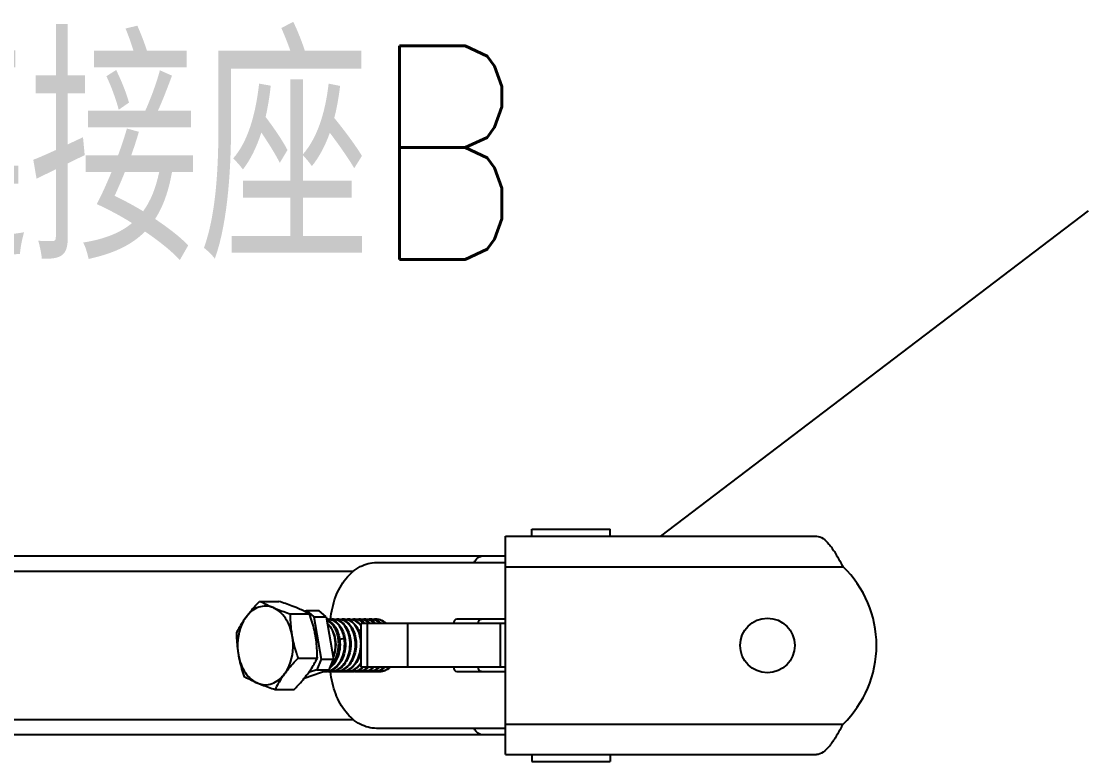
# Model space of a CAD drawing. Extents: x 1031190 to 1725648, y 733081 to 1571294.
# Drawn here: x 1165032 to 1167032, y 1227635 to 1229022 of the extents above; entities that cross this region are included whole.
import ezdxf

# ---------------------------------------------------------------- set-up
doc = ezdxf.new("R2010")
doc.units = 0
doc.header["$LTSCALE"] = 1000
doc.header["$MEASUREMENT"] = 0
doc.layers.add('W_DIM', color=4, linetype='Continuous')
doc.styles.get("Standard").update_dxf_attribs({"font": 'gbenor.shx', "bigfont": 'gbcbig.shx'})
doc.styles.add('wwp100', font='txt.shx', dxfattribs={"width": 0.7, "height": 400, "bigfont": 'hztxt.shx'})
doc.dimstyles.get("Standard").update_dxf_attribs({"dimtxt": 0.18, "dimasz": 0.18, "dimexe": 0.18, "dimexo": 0.0625, "dimgap": 0.09, "dimtad": 0, "dimtih": 1, "dimtoh": 1, "dimdec": 4, "dimzin": 0, "dimdsep": 46, "dimtxsty": 'Standard', "dimcen": 0.09, "dimadec": 0, "dimazin": 0, "dimtfac": 1, "dimtdec": 4, "dimtofl": 0, "dimtmove": 0, "dimatfit": 3, "dimfxl": 0, "dimtolj": 1, "dimtzin": 0, "dimarcsym": 0})

msp = doc.modelspace()

# ---------------------------------------------------------------- linework, layer by layer
for p, q in [((1165988.1, 1228057.5), (1165988.1, 1228070.7)), ((1165988.1, 1228070.7), (1166135.3, 1228070.7)), ((1166135.3, 1228057.5), (1166135.3, 1228070.7)), ((1165939, 1227648.6), (1165939, 1228057.5)), ((1165939, 1228057.5), (1166521.5, 1228057.5)), ((1163485.2, 1228020.7), (1165939, 1228020.7)), ((1165697.4, 1228008.4), (1165939, 1228008.4)), ((1163606, 1227992), (1165654.6, 1227992)), ((1165939, 1228000.2), (1166571.5, 1228000.2)), ((1165478.5, 1227935.5), (1165514.4, 1227935.5)), ((1165536.3, 1227911.9), (1165572.1, 1227911.9)), ((1165561.8, 1227917.2), (1165566, 1227918.6)), ((1165566, 1227918.6), (1165580, 1227906.7)), ((1165566, 1227918.6), (1165589.1, 1227918.6)), ((1165580, 1227906.7), (1165593.9, 1227827.3)), ((1165580, 1227906.7), (1165603.1, 1227906.7)), ((1165603.1, 1227906.7), (1165589.1, 1227918.6)), ((1165603.1, 1227906.7), (1165617, 1227827.3)), ((1165668.1, 1227893.9), (1165668.1, 1227812.1)), ((1165939, 1227893.9), (1165668.1, 1227893.9)), ((1165680, 1227893.9), (1165680, 1227812.1)), ((1165755.6, 1227893.9), (1165755.6, 1227812.1)), ((1165939, 1227902.1), (1165847.7, 1227902.1)), ((1165929.1, 1227893.9), (1165929.1, 1227812.1)), ((1165636.9, 1227866.2), (1165628.5, 1227864.1)), ((1165550.7, 1227829.4), (1165586.6, 1227829.4)), ((1165593.9, 1227827.3), (1165585.4, 1227807.5)), ((1165593.9, 1227827.3), (1165617, 1227827.3)), ((1165608.6, 1227807.5), (1165617, 1227827.3)), ((1165608.6, 1227807.5), (1165561.7, 1227791.1)), ((1165585.4, 1227807.5), (1165570.2, 1227802.1)), ((1165585.4, 1227807.5), (1165608.6, 1227807.5)), ((1165939, 1227812.1), (1165668.1, 1227812.1)), ((1165847.7, 1227804), (1165939, 1227804)), ((1165507.4, 1227770.5), (1165543.2, 1227770.5)), ((1163606, 1227714), (1165654.6, 1227714)), ((1165939, 1227705.8), (1166571.5, 1227705.8)), ((1165939, 1227685.4), (1163485.2, 1227685.4)), ((1165939, 1227697.6), (1165697.4, 1227697.6)), ((1165939, 1227648.6), (1166521.5, 1227648.6)), ((1165988.1, 1227648.6), (1165988.1, 1227635.4)), ((1166135.3, 1227648.6), (1166135.3, 1227635.4)), ((1165988.1, 1227635.4), (1166135.3, 1227635.4))]:
    msp.add_line(p, q)
msp.add_circle((1166429.7, 1227853), 51.1)
for centre, radius, start, end in [((1166284.1, 1227847.4), 325.5, 27.9978, 29.2622), ((1166429.7, 1227853), 204.4, 313.9455, 46.0545), ((1165605.6, 1227879.7), 22.3, 86.7845, 94.2112), ((1165615.7, 1227879.5), 22.6, 90.0498, 101.0645), ((1165615.7, 1227879.7), 22.3, 86.7743, 90.0077), ((1165625.9, 1227879.5), 22.6, 90.0384, 101.0179), ((1165625.8, 1227879.7), 22.3, 86.7856, 89.9966), ((1165636, 1227879.5), 22.6, 90.049, 100.9954), ((1165636, 1227879.7), 22.3, 86.7801, 90.0075), ((1165646.1, 1227879.5), 22.6, 90.0437, 101.062), ((1165646.1, 1227879.7), 22.3, 86.7795, 90.0015), ((1165656.2, 1227879.5), 22.6, 90.0437, 101.0051), ((1165656.2, 1227879.7), 22.3, 86.7867, 90.0021), ((1165666.3, 1227879.5), 22.6, 90.0497, 101.0016), ((1165641.2, 1227869.3), 34.7, 42.2645, 48.752), ((1165666.3, 1227879.7), 22.3, 86.7769, 90.0081), ((1165638.8, 1227867.2), 37.8, 39.2284, 42.3075), ((1165676.5, 1227879.5), 22.6, 90.0405, 101.0531), ((1165652, 1227870), 33.7, 45.4702, 48.7951), ((1165676.4, 1227879.7), 22.3, 86.785, 89.9983), ((1165686.6, 1227879.5), 22.6, 90.049, 100.9977), ((1165662.1, 1227870), 33.7, 45.4659, 48.8093), ((1165686.6, 1227879.7), 22.3, 86.7894, 90.0075), ((1165696.7, 1227879.5), 22.6, 90.0526, 101.0446), ((1165672.2, 1227870), 33.7, 45.4871, 48.7938), ((1165696.7, 1227879.7), 22.3, 86.7735, 90.0108), ((1165682.3, 1227870), 33.7, 45.4665, 48.8015), ((1165563.1, 1227855.6), 65.9, 7.4386, 9.2614), ((1165575.3, 1227855.8), 53.8, 10.5055, 11.18), ((1165574.8, 1227855.7), 54.3, 8.9052, 10.5042), ((1165594.7, 1227855.7), 54.6, 9.0333, 9.9567), ((1165605.1, 1227855.7), 54.3, 8.9818, 11.0323), ((1165591.3, 1227855.2), 58.1, 352.211, 352.5185), ((1165600, 1227833.1), 29.3, 288.4202, 290.7394), ((1165601.5, 1227832.5), 28.6, 285.8298, 288.459), ((1165610.2, 1227833), 29.1, 288.4602, 290.6746), ((1165611.6, 1227832.5), 28.6, 285.9611, 288.4587), ((1165620.3, 1227833), 29.1, 288.4602, 290.6754), ((1165621.7, 1227832.5), 28.6, 285.9619, 288.4587), ((1165630.4, 1227833), 29.1, 288.4602, 290.6741), ((1165631.8, 1227832.5), 28.6, 285.9641, 288.119), ((1165631.8, 1227832.7), 28.8, 288.117, 288.456), ((1165640.5, 1227833), 29.1, 288.4603, 290.6749), ((1165641.9, 1227832.5), 28.6, 285.9612, 288.4587), ((1165650.6, 1227833), 29.1, 288.4602, 290.6747), ((1165652.1, 1227832.5), 28.6, 285.9616, 288.4587), ((1165646.5, 1227840), 37.3, 307.6353, 311.5837), ((1165660.8, 1227833), 29.1, 288.4602, 290.6743), ((1165662.2, 1227832.5), 28.6, 285.9612, 288.4587), ((1165670.9, 1227833), 29.1, 288.4603, 290.6751), ((1165672.3, 1227832.5), 28.6, 285.9624, 288.4588), ((1165656.2, 1227840.5), 37.9, 309.969, 311.5624), ((1165657.7, 1227840.2), 37.5, 308.3867, 311.6033), ((1165681, 1227833), 29.1, 288.4602, 290.6742), ((1165682.4, 1227832.5), 28.6, 285.9615, 288.4587), ((1165691.1, 1227833), 29.1, 288.4602, 290.6744), ((1165692.5, 1227832.5), 28.6, 285.9611, 288.4587), ((1165701.2, 1227833), 29.1, 288.4603, 290.6754), ((1165702.7, 1227832.5), 28.6, 285.9619, 288.4588), ((1165696.4, 1227840.8), 38.3, 311.2696, 311.5925), ((1165698, 1227840.4), 37.9, 309.7045, 311.528), ((1165600.5, 1227831), 27.1, 266.5315, 270.0065), ((1165600.5, 1227831), 27, 270.0081, 272.8567), ((1165600.5, 1227831), 27, 272.8574, 275.2194), ((1165610.7, 1227831.1), 27.1, 260.1078, 269.9722), ((1165610.7, 1227830.8), 26.9, 269.9973, 272.6949), ((1165620.8, 1227831.1), 27.1, 260.0711, 269.9827), ((1165620.8, 1227830.8), 26.9, 270.008, 272.693), ((1165620.8, 1227830.9), 26.9, 272.6938, 275.2451), ((1165630.9, 1227831), 27.1, 260.1504, 269.9814), ((1165630.9, 1227830.8), 26.9, 270.0063, 272.6857), ((1165641, 1227831), 27.1, 260.395, 269.9755), ((1165641, 1227830.8), 26.9, 270.0004, 272.6959), ((1165651.2, 1227831.1), 27.1, 260.0747, 269.9827), ((1165651.1, 1227830.8), 26.9, 270.008, 272.6878), ((1165651.1, 1227830.9), 26.9, 272.6886, 275.2518), ((1165661.3, 1227831), 27.1, 260.141, 269.976), ((1165661.3, 1227830.8), 26.9, 270.0011, 272.692), ((1165671.4, 1227831.1), 27.1, 260.0816, 269.9797), ((1165671.4, 1227830.8), 26.9, 270.005, 272.6978), ((1165671.4, 1227830.9), 26.9, 272.6985, 275.2581), ((1165681.5, 1227831), 27.1, 260.1633, 269.9862), ((1165681.5, 1227830.8), 26.9, 270.011, 272.6839), ((1165691.6, 1227831.1), 27.1, 260.1241, 269.9724), ((1165691.6, 1227830.8), 26.9, 269.9975, 272.695), ((1165701.7, 1227831.1), 27.1, 260.0725, 269.9827), ((1165701.7, 1227830.8), 26.9, 270.008, 272.6973), ((1165701.7, 1227830.9), 26.9, 272.6981, 275.2477), ((1166284.1, 1227858.6), 325.5, 330.7378, 332.0022)]:
    msp.add_arc(centre, radius, start, end)
for points, knots in [([(1166521.5, 1228057.5), (1166530.6, 1228057.5), (1166544.4, 1228044.9), (1166557.1, 1228025.9), (1166564.3, 1228013.2), (1166568.1, 1228006.5)], [0, 0, 0, 0, 0.388881, 0.673899, 1, 1, 1, 1]), ([(1165611.4, 1227901.5), (1165612.7, 1227915.8), (1165618.6, 1227943), (1165637.4, 1227978), (1165664.4, 1228002.2), (1165686.8, 1228008.4), (1165697.4, 1228008.4)], [0, 0, 0, 0, 0.288185, 0.553327, 0.788006, 1, 1, 1, 1]), ([(1165880.3, 1228008.5), (1165882, 1228011.9), (1165886.4, 1228017.9), (1165893.6, 1228020.7), (1165896.9, 1228020.7)], [0, 0, 0, 0, 0.538137, 1, 1, 1, 1]), ([(1165453.1, 1227906.1), (1165455, 1227908.6), (1165462.9, 1227918.9), (1165471.7, 1227928.5), (1165478.5, 1227935.5)], [0, 0, 0, 0, 0.240981, 1, 1, 1, 1]), ([(1165503.6, 1227923.7), (1165499.4, 1227925.5), (1165490.3, 1227927.5), (1165476.2, 1227925.2), (1165463.2, 1227917.8), (1165456.2, 1227910.3), (1165453.1, 1227906.1)], [0, 0, 0, 0, 0.238229, 0.47528, 0.726056, 1, 1, 1, 1]), ([(1165503.6, 1227923.7), (1165501.3, 1227924.7), (1165492.8, 1227928.3), (1165484.4, 1227932.3), (1165478.5, 1227935.5)], [0, 0, 0, 0, 0.275005, 1, 1, 1, 1]), ([(1165547, 1227923.7), (1165544.5, 1227924.7), (1165533.8, 1227929), (1165522.8, 1227932.7), (1165514.4, 1227935.5)], [0, 0, 0, 0, 0.233658, 1, 1, 1, 1]), ([(1165453.1, 1227906.1), (1165451.3, 1227903.6), (1165444.7, 1227894.2), (1165439, 1227884.2), (1165435.2, 1227876.6)], [0, 0, 0, 0, 0.263099, 1, 1, 1, 1]), ([(1165453.1, 1227906.1), (1165449.7, 1227901.4), (1165437.8, 1227879.9), (1165435.5, 1227853.7), (1165438.7, 1227835.4)], [0, 0, 0, 0, 0.235366, 1, 1, 1, 1]), ([(1165539.7, 1227870.7), (1165538.7, 1227876.8), (1165535.5, 1227888.4), (1165527.5, 1227904), (1165517, 1227916.3), (1165508.2, 1227921.9), (1165503.6, 1227923.7)], [0, 0, 0, 0, 0.27851, 0.540172, 0.780428, 1, 1, 1, 1]), ([(1165503.6, 1227923.7), (1165506.2, 1227922.7), (1165516.9, 1227918.5), (1165527.9, 1227914.7), (1165536.3, 1227911.9)], [0, 0, 0, 0, 0.233658, 1, 1, 1, 1]), ([(1165539.7, 1227870.7), (1165539.1, 1227874.1), (1165537.1, 1227887.8), (1165536.3, 1227901.6), (1165536.3, 1227911.9)], [0, 0, 0, 0, 0.254083, 1, 1, 1, 1]), ([(1165572.1, 1227911.9), (1165570.3, 1227912.9), (1165562.1, 1227917.2), (1165553.6, 1227921), (1165547, 1227923.7)], [0, 0, 0, 0, 0.226572, 1, 1, 1, 1]), ([(1165583.1, 1227870.7), (1165582.5, 1227874.2), (1165579.7, 1227888.1), (1165575.6, 1227901.8), (1165572.1, 1227911.9)], [0, 0, 0, 0, 0.248499, 1, 1, 1, 1]), ([(1165604.2, 1227900.8), (1165605, 1227900.5), (1165608.3, 1227899.2), (1165611.4, 1227897.2), (1165613.4, 1227895.4)], [0, 0, 0, 0, 0.241445, 1, 1, 1, 1]), ([(1165611.9, 1227814.9), (1165617.5, 1227820.9), (1165623.5, 1227832.6), (1165626.7, 1227849.2), (1165626.7, 1227862.4), (1165624.2, 1227874.9), (1165618.4, 1227888.7), (1165610.5, 1227897.2), (1165604.3, 1227900)], [0, 0, 0, 0, 0.255096, 0.39268, 0.530602, 0.663916, 0.788307, 1, 1, 1, 1]), ([(1165605.4, 1227894.2), (1165612.8, 1227887.1), (1165619.5, 1227871), (1165620.4, 1227849.3), (1165618.1, 1227837.8), (1165616.2, 1227832.4)], [0, 0, 0, 0, 0.470214, 0.736055, 1, 1, 1, 1]), ([(1165606.9, 1227902.1), (1165609.8, 1227902.1), (1165615.9, 1227900.8), (1165621.2, 1227897.4), (1165623.5, 1227895.4)], [0, 0, 0, 0, 0.482589, 1, 1, 1, 1]), ([(1165636.9, 1227866.2), (1165636.1, 1227871), (1165633.6, 1227880), (1165626.9, 1227891.5), (1165617.8, 1227899.6), (1165610.4, 1227901.8), (1165606.9, 1227902)], [0, 0, 0, 0, 0.290521, 0.554658, 0.788516, 1, 1, 1, 1]), ([(1165613.4, 1227895.4), (1165615.3, 1227893.7), (1165622.7, 1227885.5), (1165626.7, 1227874.6), (1165628.1, 1227866.2)], [0, 0, 0, 0, 0.227377, 1, 1, 1, 1]), ([(1165617, 1227902.1), (1165619.9, 1227902.1), (1165626.1, 1227900.8), (1165631.3, 1227897.4), (1165633.7, 1227895.4)], [0, 0, 0, 0, 0.482586, 1, 1, 1, 1]), ([(1165620.4, 1227805.8), (1165624.7, 1227807.4), (1165633.1, 1227813), (1165642, 1227825.8), (1165647.3, 1227841.6), (1165648.5, 1227858.6), (1165645.7, 1227875), (1165639.1, 1227889), (1165629.4, 1227898.9), (1165621, 1227901.8), (1165617, 1227902)], [0, 0, 0, 0, 0.11422, 0.241557, 0.38018, 0.523371, 0.662464, 0.789655, 0.901082, 1, 1, 1, 1]), ([(1165633.7, 1227895.4), (1165639.8, 1227890), (1165646.4, 1227877.9), (1165649.5, 1227860.4), (1165649.1, 1227846), (1165645.7, 1227832.2), (1165639.7, 1227820.1), (1165631.3, 1227810.6), (1165624.2, 1227806.6), (1165620.6, 1227805.4)], [0, 0, 0, 0, 0.234995, 0.369193, 0.507415, 0.643708, 0.772808, 0.891506, 1, 1, 1, 1]), ([(1165623.5, 1227895.4), (1165625.4, 1227893.7), (1165632.8, 1227885.6), (1165636.8, 1227874.8), (1165638.1, 1227866.5)], [0, 0, 0, 0, 0.22749, 1, 1, 1, 1]), ([(1165627.1, 1227902.1), (1165630, 1227902.1), (1165636.2, 1227900.8), (1165641.4, 1227897.4), (1165643.8, 1227895.4)], [0, 0, 0, 0, 0.482586, 1, 1, 1, 1]), ([(1165630.6, 1227805.8), (1165634.9, 1227807.4), (1165643.2, 1227813), (1165652.1, 1227825.8), (1165657.4, 1227841.6), (1165658.7, 1227858.6), (1165655.8, 1227875), (1165649.2, 1227889), (1165639.5, 1227898.9), (1165631.1, 1227901.8), (1165627.1, 1227902)], [0, 0, 0, 0, 0.114222, 0.241564, 0.380183, 0.523375, 0.662466, 0.789658, 0.901085, 1, 1, 1, 1]), ([(1165643.8, 1227895.4), (1165650, 1227890), (1165656.5, 1227877.9), (1165659.6, 1227860.4), (1165659.2, 1227846), (1165655.8, 1227832.2), (1165649.8, 1227820.1), (1165641.4, 1227810.6), (1165634.4, 1227806.6), (1165630.8, 1227805.4)], [0, 0, 0, 0, 0.235001, 0.369196, 0.507414, 0.643709, 0.772807, 0.891505, 1, 1, 1, 1]), ([(1165637.2, 1227902.1), (1165640.2, 1227902.1), (1165646.3, 1227900.8), (1165651.5, 1227897.4), (1165653.9, 1227895.4)], [0, 0, 0, 0, 0.482588, 1, 1, 1, 1]), ([(1165668.1, 1227857.5), (1165667.9, 1227863.3), (1165666.2, 1227874.2), (1165659.7, 1227888.5), (1165649.8, 1227898.8), (1165641.3, 1227901.8), (1165637.2, 1227902)], [0, 0, 0, 0, 0.291873, 0.559175, 0.79302, 1, 1, 1, 1]), ([(1165647.3, 1227902.1), (1165650.3, 1227902.1), (1165656.4, 1227900.8), (1165661.6, 1227897.4), (1165664, 1227895.4)], [0, 0, 0, 0, 0.482585, 1, 1, 1, 1]), ([(1165668.2, 1227889.4), (1165665.5, 1227893), (1165659.5, 1227899), (1165651.2, 1227901.8), (1165647.3, 1227902)], [0, 0, 0, 0, 0.52908, 1, 1, 1, 1]), ([(1165653.9, 1227895.4), (1165655.7, 1227893.8), (1165662.7, 1227886.2), (1165666.7, 1227876), (1165668.2, 1227868.2)], [0, 0, 0, 0, 0.228177, 1, 1, 1, 1]), ([(1165674.3, 1227894), (1165672, 1227896.3), (1165666.8, 1227900.2), (1165660.5, 1227901.9), (1165657.4, 1227902)], [0, 0, 0, 0, 0.520001, 1, 1, 1, 1]), ([(1165657.5, 1227902.1), (1165660.4, 1227902.1), (1165666.5, 1227900.8), (1165671.8, 1227897.4), (1165674.1, 1227895.4)], [0, 0, 0, 0, 0.482586, 1, 1, 1, 1]), ([(1165667.6, 1227902.1), (1165670.5, 1227902.1), (1165676.7, 1227900.8), (1165681.9, 1227897.4), (1165684.2, 1227895.4)], [0, 0, 0, 0, 0.482587, 1, 1, 1, 1]), ([(1165684.4, 1227894), (1165682.1, 1227896.3), (1165676.9, 1227900.2), (1165670.6, 1227901.9), (1165667.6, 1227902)], [0, 0, 0, 0, 0.520002, 1, 1, 1, 1]), ([(1165677.7, 1227902.1), (1165680.6, 1227902.1), (1165686.8, 1227900.8), (1165692, 1227897.4), (1165694.4, 1227895.4)], [0, 0, 0, 0, 0.482583, 1, 1, 1, 1]), ([(1165694.5, 1227894), (1165692.2, 1227896.3), (1165687, 1227900.2), (1165680.7, 1227901.9), (1165677.7, 1227902)], [0, 0, 0, 0, 0.52002, 1, 1, 1, 1]), ([(1165687.8, 1227902.1), (1165690.8, 1227902.1), (1165696.9, 1227900.8), (1165702.1, 1227897.4), (1165704.5, 1227895.4)], [0, 0, 0, 0, 0.482588, 1, 1, 1, 1]), ([(1165704.7, 1227894), (1165702.3, 1227896.3), (1165697.1, 1227900.2), (1165690.8, 1227901.9), (1165687.8, 1227902)], [0, 0, 0, 0, 0.519993, 1, 1, 1, 1]), ([(1165697.9, 1227902.1), (1165701.2, 1227902.1), (1165708, 1227900.5), (1165713.5, 1227896.5), (1165716, 1227894)], [0, 0, 0, 0, 0.479607, 1, 1, 1, 1]), ([(1165714.8, 1227894), (1165712.4, 1227896.3), (1165707.2, 1227900.2), (1165701, 1227901.9), (1165697.9, 1227902)], [0, 0, 0, 0, 0.520009, 1, 1, 1, 1]), ([(1165847.7, 1227902.1), (1165846.1, 1227902.1), (1165842.7, 1227899.6), (1165841.9, 1227895.9), (1165841.9, 1227893.9)], [0, 0, 0, 0, 0.440239, 1, 1, 1, 1]), ([(1165888.2, 1227893.9), (1165888.2, 1227895.9), (1165889, 1227899.6), (1165892.4, 1227902.1), (1165894, 1227902.1)], [0, 0, 0, 0, 0.559761, 1, 1, 1, 1]), ([(1165435.2, 1227876.6), (1165435.2, 1227873.2), (1165435.5, 1227859.4), (1165436.9, 1227845.6), (1165438.7, 1227835.4)], [0, 0, 0, 0, 0.246121, 1, 1, 1, 1]), ([(1165525.3, 1227800), (1165528.7, 1227804.6), (1165540.6, 1227826.1), (1165542.9, 1227852.3), (1165539.7, 1227870.7)], [0, 0, 0, 0, 0.235366, 1, 1, 1, 1]), ([(1165550.7, 1227829.4), (1165549.5, 1227832.8), (1165545.1, 1227846.3), (1165541.6, 1227860.2), (1165539.7, 1227870.7)], [0, 0, 0, 0, 0.251163, 1, 1, 1, 1]), ([(1165586.6, 1227829.4), (1165586.5, 1227832.8), (1165586.3, 1227846.6), (1165584.9, 1227860.4), (1165583.1, 1227870.7)], [0, 0, 0, 0, 0.246121, 1, 1, 1, 1]), ([(1165610.3, 1227805.8), (1165615.1, 1227807.6), (1165624.3, 1227814.2), (1165633.5, 1227829.1), (1165638.2, 1227847.1), (1165638, 1227859.9), (1165636.9, 1227866.2)], [0, 0, 0, 0, 0.217951, 0.46337, 0.729831, 1, 1, 1, 1]), ([(1165638.1, 1227866.5), (1165639.2, 1227860.1), (1165639.5, 1227846.9), (1165634.6, 1227828.5), (1165625, 1227813.5), (1165615.5, 1227807), (1165610.5, 1227805.4)], [0, 0, 0, 0, 0.271171, 0.538307, 0.783282, 1, 1, 1, 1]), ([(1165615, 1227880), (1165616.9, 1227876.5), (1165622.7, 1227860.9), (1165621.3, 1227842.8), (1165616.4, 1227831.1)], [0, 0, 0, 0, 0.239303, 1, 1, 1, 1]), ([(1165638, 1227867.3), (1165638.4, 1227865.2), (1165639.8, 1227856.8), (1165639.2, 1227848.1), (1165637.7, 1227841.8)], [0, 0, 0, 0, 0.246468, 1, 1, 1, 1]), ([(1165628.4, 1227864.1), (1165629.7, 1227854), (1165628, 1227834), (1165617.3, 1227816.3), (1165610.1, 1227810.6)], [0, 0, 0, 0, 0.526254, 1, 1, 1, 1]), ([(1165628.5, 1227864.1), (1165628.7, 1227862.3), (1165629.5, 1227855), (1165628.9, 1227847.6), (1165627.7, 1227842.2)], [0, 0, 0, 0, 0.247915, 1, 1, 1, 1]), ([(1165640.7, 1227805.8), (1165644.7, 1227807.3), (1165652.5, 1227812.4), (1165661.2, 1227824), (1165666.8, 1227838.5), (1165668.1, 1227849.2), (1165668.2, 1227854.6)], [0, 0, 0, 0, 0.218898, 0.461373, 0.725247, 1, 1, 1, 1]), ([(1165648.7, 1227864.2), (1165648.9, 1227862.9), (1165649.6, 1227857.4), (1165649.4, 1227851.8), (1165648.9, 1227847.7)], [0, 0, 0, 0, 0.247252, 1, 1, 1, 1]), ([(1165658.8, 1227864.2), (1165659.1, 1227862.4), (1165659.9, 1227855.4), (1165659.3, 1227848.1), (1165658.2, 1227842.9)], [0, 0, 0, 0, 0.247797, 1, 1, 1, 1]), ([(1165438.7, 1227835.4), (1165439.3, 1227831.9), (1165442.1, 1227817.9), (1165446.2, 1227804.2), (1165449.7, 1227794.1)], [0, 0, 0, 0, 0.248499, 1, 1, 1, 1]), ([(1165438.7, 1227835.4), (1165439.8, 1227829.3), (1165442.9, 1227817.6), (1165450.9, 1227802), (1165461.5, 1227789.7), (1165470.3, 1227784.2), (1165474.8, 1227782.3)], [0, 0, 0, 0, 0.27851, 0.540172, 0.780428, 1, 1, 1, 1]), ([(1165525.3, 1227800), (1165527.1, 1227802.5), (1165535.1, 1227812.8), (1165543.8, 1227822.4), (1165550.7, 1227829.4)], [0, 0, 0, 0, 0.240981, 1, 1, 1, 1]), ([(1165568.7, 1227800), (1165570.4, 1227802.4), (1165577.1, 1227811.8), (1165582.8, 1227821.8), (1165586.6, 1227829.4)], [0, 0, 0, 0, 0.263099, 1, 1, 1, 1]), ([(1165668.2, 1227842.3), (1165667.3, 1227837.9), (1165664.9, 1227829.6), (1165658.8, 1227818.7), (1165650.8, 1227810.2), (1165644.2, 1227806.5), (1165640.9, 1227805.4)], [0, 0, 0, 0, 0.276521, 0.537648, 0.778453, 1, 1, 1, 1]), ([(1165650.8, 1227805.8), (1165654.2, 1227807), (1165660.9, 1227811.1), (1165665.9, 1227816.9), (1165668.2, 1227820.2)], [0, 0, 0, 0, 0.478395, 1, 1, 1, 1]), ([(1165668.1, 1227818.4), (1165665.8, 1227815.3), (1165660.8, 1227810), (1165654.3, 1227806.5), (1165651, 1227805.4)], [0, 0, 0, 0, 0.520421, 1, 1, 1, 1]), ([(1165660.9, 1227805.8), (1165661.6, 1227806), (1165664.6, 1227807.3), (1165667.3, 1227809), (1165669.2, 1227810.5)], [0, 0, 0, 0, 0.244171, 1, 1, 1, 1]), ([(1165672.5, 1227812.1), (1165671.6, 1227811.3), (1165668.2, 1227808.6), (1165664.2, 1227806.4), (1165661.1, 1227805.4)], [0, 0, 0, 0, 0.259878, 1, 1, 1, 1]), ([(1165671, 1227805.8), (1165671.9, 1227806.1), (1165675.3, 1227807.5), (1165678.4, 1227809.6), (1165680.5, 1227811.4)], [0, 0, 0, 0, 0.243219, 1, 1, 1, 1]), ([(1165681, 1227810.8), (1165680.3, 1227810.2), (1165677.2, 1227808), (1165673.9, 1227806.3), (1165671.2, 1227805.4)], [0, 0, 0, 0, 0.258068, 1, 1, 1, 1]), ([(1165681.2, 1227805.8), (1165682.1, 1227806.1), (1165685.8, 1227807.7), (1165689.2, 1227810.1), (1165691.5, 1227812.1)], [0, 0, 0, 0, 0.242544, 1, 1, 1, 1]), ([(1165692.7, 1227812.1), (1165691.9, 1227811.3), (1165688.4, 1227808.6), (1165684.5, 1227806.4), (1165681.4, 1227805.4)], [0, 0, 0, 0, 0.259876, 1, 1, 1, 1]), ([(1165691.3, 1227805.8), (1165692.2, 1227806.1), (1165695.9, 1227807.7), (1165699.3, 1227810.1), (1165701.6, 1227812.1)], [0, 0, 0, 0, 0.242552, 1, 1, 1, 1]), ([(1165702.8, 1227812.1), (1165702, 1227811.3), (1165698.6, 1227808.6), (1165694.6, 1227806.4), (1165691.5, 1227805.4)], [0, 0, 0, 0, 0.25988, 1, 1, 1, 1]), ([(1165701.4, 1227805.8), (1165702.3, 1227806.1), (1165706, 1227807.7), (1165709.4, 1227810.1), (1165711.7, 1227812.1)], [0, 0, 0, 0, 0.242549, 1, 1, 1, 1]), ([(1165712.9, 1227812.1), (1165712.1, 1227811.3), (1165708.7, 1227808.5), (1165704.7, 1227806.4), (1165701.6, 1227805.4)], [0, 0, 0, 0, 0.25985, 1, 1, 1, 1]), ([(1165711.5, 1227805.8), (1165712.4, 1227806.1), (1165716.1, 1227807.7), (1165719.4, 1227810), (1165721.7, 1227812)], [0, 0, 0, 0, 0.242679, 1, 1, 1, 1]), ([(1165722.2, 1227811.3), (1165721.4, 1227810.6), (1165718.2, 1227808.2), (1165714.5, 1227806.3), (1165711.7, 1227805.4)], [0, 0, 0, 0, 0.25881, 1, 1, 1, 1]), ([(1165841.9, 1227812.1), (1165841.9, 1227810.1), (1165842.7, 1227806.4), (1165846.1, 1227804), (1165847.7, 1227804)], [0, 0, 0, 0, 0.559761, 1, 1, 1, 1]), ([(1165894, 1227804), (1165892.4, 1227804), (1165889, 1227806.4), (1165888.2, 1227810.1), (1165888.2, 1227812.1)], [0, 0, 0, 0, 0.440239, 1, 1, 1, 1]), ([(1165474.8, 1227782.3), (1165472.4, 1227783.3), (1165463.9, 1227786.9), (1165455.6, 1227790.9), (1165449.7, 1227794.1)], [0, 0, 0, 0, 0.275005, 1, 1, 1, 1]), ([(1165474.8, 1227782.3), (1165479, 1227780.6), (1165488.2, 1227778.5), (1165502.2, 1227780.9), (1165515.2, 1227788.3), (1165522.2, 1227795.7), (1165525.3, 1227800)], [0, 0, 0, 0, 0.238229, 0.47528, 0.726056, 1, 1, 1, 1]), ([(1165525.3, 1227800), (1165523.5, 1227797.5), (1165516.9, 1227788.1), (1165511.2, 1227778.1), (1165507.4, 1227770.5)], [0, 0, 0, 0, 0.263099, 1, 1, 1, 1]), ([(1165543.2, 1227770.5), (1165545.6, 1227772.9), (1165554.5, 1227782.3), (1165563, 1227792.2), (1165568.7, 1227800)], [0, 0, 0, 0, 0.257895, 1, 1, 1, 1]), ([(1165697.4, 1227697.6), (1165686.9, 1227697.6), (1165664.5, 1227703.8), (1165637.6, 1227727.9), (1165618.7, 1227762.7), (1165612.8, 1227789.8), (1165611.4, 1227804)], [0, 0, 0, 0, 0.212085, 0.446759, 0.711828, 1, 1, 1, 1]), ([(1165474.8, 1227782.3), (1165477.3, 1227781.3), (1165488, 1227777.1), (1165499, 1227773.3), (1165507.4, 1227770.5)], [0, 0, 0, 0, 0.233658, 1, 1, 1, 1]), ([(1165896.9, 1227685.4), (1165893.6, 1227685.4), (1165886.4, 1227688.1), (1165882, 1227694.1), (1165880.3, 1227697.6)], [0, 0, 0, 0, 0.461863, 1, 1, 1, 1]), ([(1166568.1, 1227699.5), (1166564.3, 1227692.8), (1166557.1, 1227680.2), (1166544.4, 1227661.2), (1166530.6, 1227648.6), (1166521.5, 1227648.6)], [0, 0, 0, 0, 0.326101, 0.611119, 1, 1, 1, 1])]:
    msp.add_open_spline(points, degree=3, knots=knots)
for points in [[(1165609.3, 1227805), (1165606.9, 1227804.3), (1165604.3, 1227804), (1165601.8, 1227804)], [(1165602.9, 1227804.1), (1165605, 1227804.3), (1165607.2, 1227804.7), (1165609.2, 1227805.4)], [(1165611.9, 1227804), (1165614.5, 1227804.1), (1165617, 1227804.6), (1165619.4, 1227805.4)], [(1165619.5, 1227805), (1165617, 1227804.3), (1165614.5, 1227804), (1165611.9, 1227804)], [(1165629.6, 1227805), (1165627.1, 1227804.3), (1165624.6, 1227804), (1165622, 1227804)], [(1165623.2, 1227804.1), (1165625.4, 1227804.3), (1165627.5, 1227804.7), (1165629.5, 1227805.4)], [(1165632.2, 1227804), (1165634.7, 1227804.1), (1165637.2, 1227804.6), (1165639.6, 1227805.4)], [(1165639.7, 1227805), (1165637.3, 1227804.3), (1165634.7, 1227804), (1165632.2, 1227804)], [(1165642.3, 1227804), (1165644.8, 1227804.1), (1165647.3, 1227804.6), (1165649.7, 1227805.4)], [(1165649.8, 1227805), (1165647.4, 1227804.3), (1165644.8, 1227804), (1165642.3, 1227804)], [(1165659.9, 1227805), (1165657.5, 1227804.3), (1165654.9, 1227804), (1165652.4, 1227804)], [(1165653.6, 1227804.1), (1165655.7, 1227804.3), (1165657.8, 1227804.7), (1165659.9, 1227805.4)], [(1165662.5, 1227804), (1165665, 1227804.1), (1165667.6, 1227804.6), (1165670, 1227805.4)], [(1165670, 1227805), (1165667.6, 1227804.3), (1165665.1, 1227804), (1165662.5, 1227804)], [(1165680.2, 1227805), (1165677.7, 1227804.3), (1165675.2, 1227804), (1165672.6, 1227804)], [(1165673.8, 1227804.1), (1165676, 1227804.3), (1165678.1, 1227804.7), (1165680.1, 1227805.4)], [(1165682.8, 1227804), (1165685.3, 1227804.1), (1165687.8, 1227804.6), (1165690.2, 1227805.4)], [(1165690.3, 1227805), (1165687.8, 1227804.3), (1165685.3, 1227804), (1165682.8, 1227804)], [(1165692.9, 1227804), (1165695.4, 1227804.1), (1165697.9, 1227804.6), (1165700.3, 1227805.4)], [(1165700.4, 1227805), (1165698, 1227804.3), (1165695.4, 1227804), (1165692.9, 1227804)], [(1165710.5, 1227805), (1165708.1, 1227804.3), (1165705.5, 1227804), (1165703, 1227804)], [(1165704.2, 1227804.1), (1165706.3, 1227804.3), (1165708.4, 1227804.7), (1165710.5, 1227805.4)]]:
    msp.add_open_spline(points, degree=3)

# ---------------------------------------------------------------- texts
at = {"layer": 'W_DIM', "color": 7, "style": 'wwp100', "width": 0.8}
msp.add_text('抗震连接座B', height=400, dxfattribs=at).set_placement((1164085.5, 1228575.7))

# ---------------------------------------------------------------- leaders
msp.add_leader([(1166230.2, 1228057.5), (1167031.5, 1228666.7)], dimstyle='Standard', override={"dimgap": 20})

doc.saveas('drawing.dxf')
